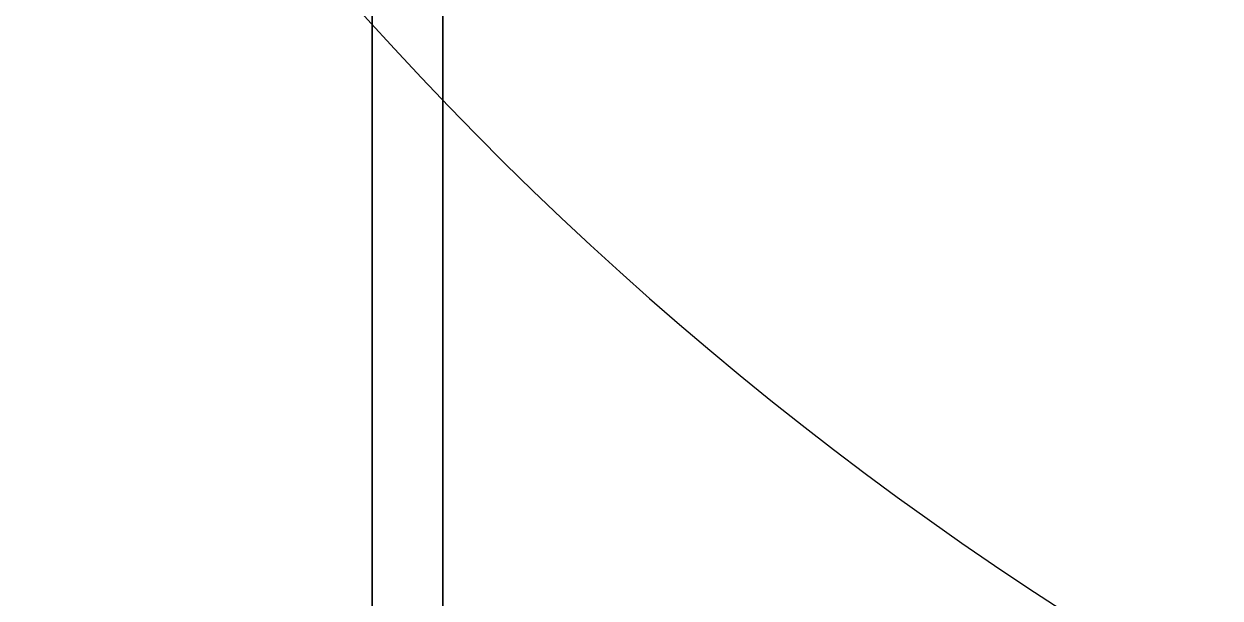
# Model space of a CAD drawing. Header units: millimetres. Extents: x 441156 to 441876, y 4514765 to 4515211.
# Drawn here: x 441336.1459 to 441336.399, y 4515148.1403 to 4515148.2617 of the extents above; entities that cross this region are included whole.
import ezdxf

# ---------------------------------------------------------------- set-up
doc = ezdxf.new("R2010")
doc.units = ezdxf.units.MM
doc.layers.add('01_mono PRIMERA', color=2, linetype='Continuous')
doc.layers.add('Instalaciones_ventilación_extracción', color=86, linetype='Continuous', lineweight=25)

# ---------------------------------------------------------------- blocks, each defined once
blk = doc.blocks.new('A$C065C7C63')
at = {"layer": '01_mono PRIMERA', "color": 254}
blk.add_arc((4.282219132967725, 9.214894154853937, -5.30737347269713e-07), 0.725, 183.2758289597543, 269.999999999964, dxfattribs=at)

msp = doc.modelspace()

# ---------------------------------------------------------------- linework, layer by layer
at = {"layer": 'Instalaciones_ventilación_extracción'}
for p, q in [((441336.2195964825, 4515148.264300137, -5.307373364137415e-07), (441336.2195964825, 4515148.004311931, -5.307373364137415e-07)), ((441336.2195964825, 4515148.004311931, -5.307373364137415e-07), (441336.2195964825, 4515148.264300137, -5.307373364137415e-07)), ((441336.2345964822, 4515148.004306034, -5.307373364137415e-07), (441336.2345964822, 4515148.264306034, -5.307373364137415e-07)), ((441336.2345964822, 4515148.264306034, -5.307373364137415e-07), (441336.2345964822, 4515148.004306034, -5.307373364137415e-07))]:
    msp.add_line(p, q, dxfattribs=at)

# ---------------------------------------------------------------- block references
at = {"layer": '01_mono PRIMERA'}
msp.add_blockref('A$C065C7C63', (441332.4752752318, 4515139.532857206), dxfattribs=at)

doc.saveas('drawing.dxf')
